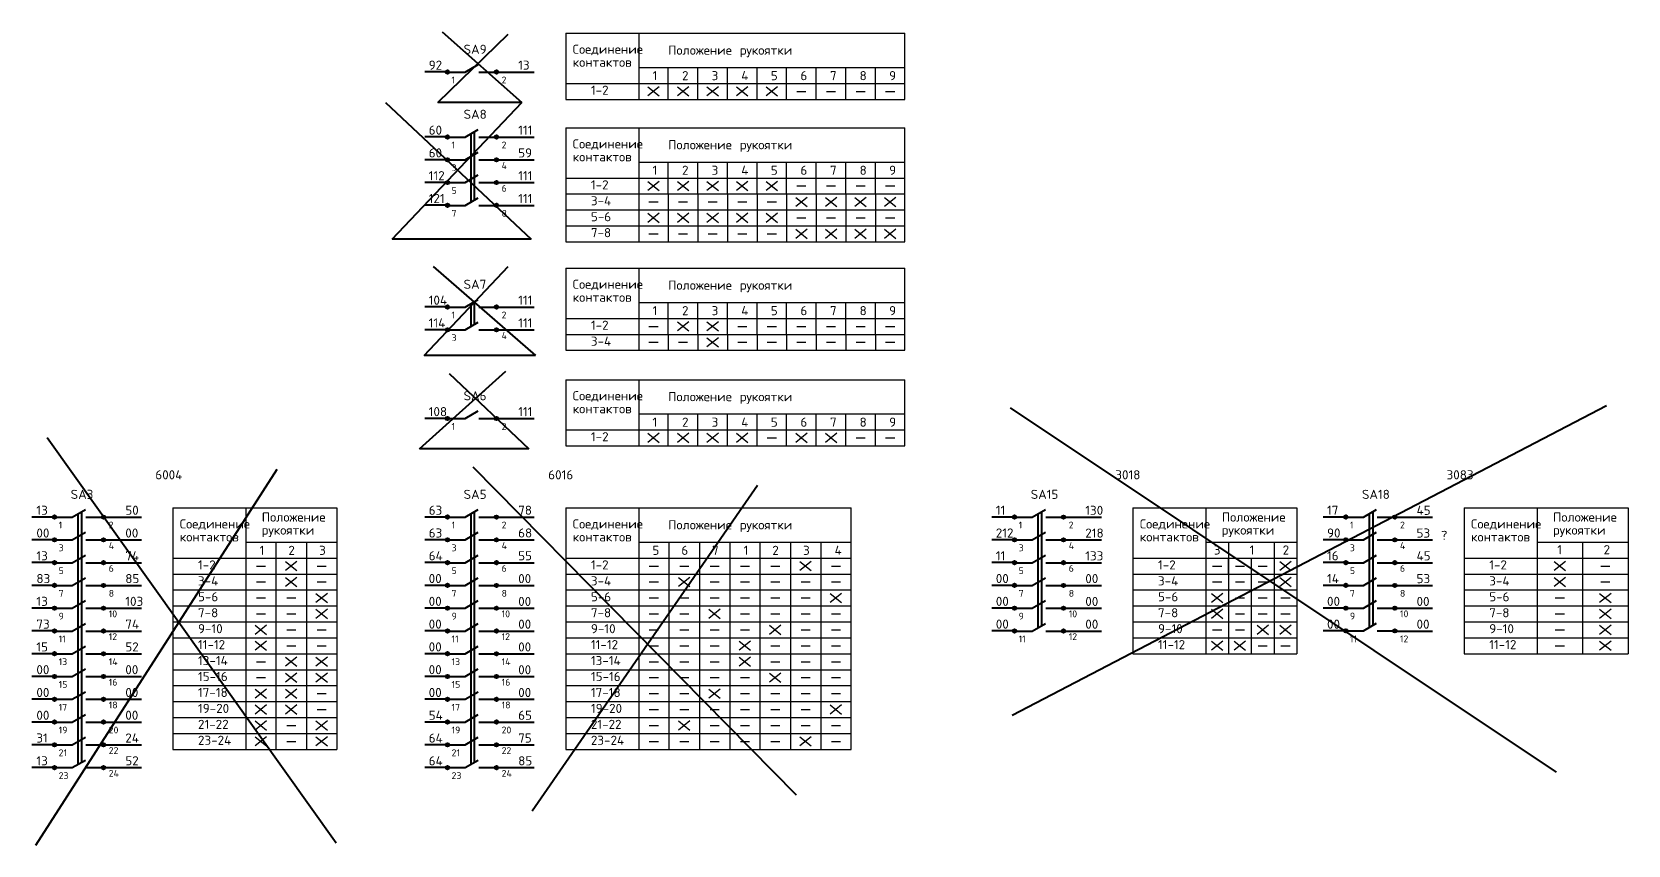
# Model space of a CAD drawing. Header units: inches. Extents: x 315 to 2853, y -243 to 836.
# Drawn here: x 2152 to 2853, y -243 to 114 of the extents above; entities that cross this region are included whole.
import ezdxf

# ---------------------------------------------------------------- set-up
doc = ezdxf.new("R2010")
doc.units = ezdxf.units.IN
doc.header["$MEASUREMENT"] = 0
doc.layers.get('0').update_dxf_attribs({"lineweight": 40})
doc.layers.add('СЛОЙ1', color=3, linetype='Continuous', lineweight=30)
doc.styles.get("Standard").update_dxf_attribs({"font": 'txt.shx', "height": 4})

# ---------------------------------------------------------------- blocks, each defined once
blk = doc.blocks.new('контакт замыкающ')
for p, q in [((0, 0), (7, 0)), ((7, 0), (12.8, 3.35)), ((13, 0), (20, 0))]:
    blk.add_line(p, q)

msp = doc.modelspace()

# ---------------------------------------------------------------- linework, layer by layer
for p, q in [((2330, 83), (2361, 113)), ((2332, 114), (2367, 83)), ((2333.49, 96.42), (2324.34, 96.42)), ((2356.53, 96.41), (2372.44, 96.41)), ((2307, 83), (2371, 23)), ((2310, 23), (2367, 83)), ((2367, 83), (2330, 83)), ((2333.49, 67.89), (2324.34, 67.89)), ((2344.53, 69.16), (2344.53, 39.31)), ((2346.09, 70.06), (2346.09, 40.21)), ((2356.53, 67.87), (2372.44, 67.87)), ((2333.52, 57.87), (2324.34, 57.87)), ((2356.56, 57.86), (2372.44, 57.86)), ((2333.52, 47.87), (2324.34, 47.87)), ((2356.56, 47.86), (2372.44, 47.86)), ((2333.49, 37.89), (2324.34, 37.89)), ((2356.59, 37.84), (2372.44, 37.84)), ((2371, 23), (2310, 23)), ((2324, -28), (2361, 11)), ((2328, 11), (2373, -28)), ((2333.49, -6.76), (2324.34, -6.76)), ((2344.53, -5.49), (2344.53, -15.35)), ((2346.09, -4.59), (2346.09, -14.45)), ((2356.53, -6.77), (2372.44, -6.77)), ((2333.52, -16.78), (2324.34, -16.78)), ((2356.56, -16.79), (2372.44, -16.79)), ((2373, -28), (2324, -28)), ((2322, -69), (2360, -35)), ((2335, -36), (2370, -69)), ((2333.49, -55.71), (2324.34, -55.71)), ((2356.53, -55.73), (2372.44, -55.73)), ((2581.46, -51), (2821.46, -211)), ((2582.46, -186), (2843.46, -50)), ((2158.46, -64), (2285.46, -242)), ((2370, -69), (2322, -69)), ((2345.46, -77), (2487.46, -221)), ((2153.46, -243), (2259.46, -78)), ((2371.46, -228), (2470.46, -85)), ((2171.91, -97.71), (2171.91, -207.58)), ((2173.47, -96.81), (2173.47, -206.68)), ((2344.53, -97.71), (2344.53, -207.58)), ((2346.09, -96.81), (2346.09, -206.68)), ((2593.69, -97.71), (2593.69, -147.54)), ((2595.25, -96.81), (2595.25, -146.64)), ((2739.23, -97.71), (2739.23, -147.54)), ((2740.79, -96.81), (2740.79, -146.64)), ((2160.87, -98.99), (2151.72, -98.99)), ((2183.91, -99), (2199.81, -99)), ((2333.49, -98.99), (2324.34, -98.99)), ((2356.53, -99), (2372.44, -99)), ((2582.65, -98.99), (2573.5, -98.99)), ((2605.69, -99), (2621.6, -99)), ((2728.19, -98.99), (2719.04, -98.99)), ((2751.23, -99), (2767.13, -99)), ((2160.89, -109), (2151.72, -109)), ((2183.94, -109.02), (2199.81, -109.02)), ((2333.52, -109), (2324.34, -109)), ((2356.56, -109.02), (2372.44, -109.02)), ((2582.68, -109), (2573.5, -109)), ((2605.72, -109.02), (2621.6, -109.02)), ((2728.22, -109), (2719.04, -109)), ((2751.26, -109.02), (2767.13, -109.02)), ((2160.89, -119), (2151.72, -119)), ((2183.94, -119.02), (2199.81, -119.02)), ((2333.52, -119), (2324.34, -119)), ((2356.56, -119.02), (2372.44, -119.02)), ((2582.68, -119), (2573.5, -119)), ((2605.72, -119.02), (2621.6, -119.02)), ((2728.22, -119), (2719.04, -119)), ((2751.26, -119.02), (2767.13, -119.02)), ((2160.87, -128.99), (2151.72, -128.99)), ((2183.97, -129.03), (2199.81, -129.03)), ((2333.49, -128.99), (2324.34, -128.99)), ((2356.59, -129.03), (2372.44, -129.03)), ((2582.65, -128.99), (2573.5, -128.99)), ((2605.75, -129.03), (2621.6, -129.03)), ((2728.19, -128.99), (2719.04, -128.99)), ((2751.29, -129.03), (2767.13, -129.03)), ((2160.89, -139), (2151.72, -139)), ((2183.94, -139.02), (2199.81, -139.02)), ((2333.52, -139), (2324.34, -139)), ((2356.56, -139.02), (2372.44, -139.02)), ((2582.68, -139), (2573.5, -139)), ((2605.72, -139.02), (2621.6, -139.02)), ((2728.22, -138.99), (2719.04, -138.99)), ((2751.26, -139), (2767.13, -139)), ((2160.89, -149), (2151.72, -149)), ((2183.94, -149.02), (2199.81, -149.02)), ((2333.52, -149), (2324.34, -149)), ((2356.56, -149.02), (2372.44, -149.02)), ((2582.68, -149), (2573.5, -149)), ((2605.72, -149.02), (2621.6, -149.02)), ((2728.19, -148.97), (2719.04, -148.97)), ((2751.29, -149.02), (2767.13, -149.02)), ((2160.87, -158.99), (2151.72, -158.99)), ((2183.97, -159.03), (2199.81, -159.03)), ((2333.49, -158.99), (2324.34, -158.99)), ((2356.59, -159.03), (2372.44, -159.03)), ((2160.89, -169), (2151.72, -169)), ((2183.94, -169.02), (2199.81, -169.02)), ((2333.52, -169), (2324.34, -169)), ((2356.56, -169.02), (2372.44, -169.02)), ((2160.89, -179), (2151.72, -179)), ((2183.94, -179.02), (2199.81, -179.02)), ((2333.52, -179), (2324.34, -179)), ((2356.56, -179.02), (2372.44, -179.02)), ((2160.87, -188.99), (2151.72, -188.99)), ((2183.97, -189.03), (2199.81, -189.03)), ((2333.49, -188.99), (2324.34, -188.99)), ((2356.59, -189.03), (2372.44, -189.03)), ((2160.89, -199), (2151.72, -199)), ((2183.94, -199.02), (2199.81, -199.02)), ((2333.52, -199), (2324.34, -199)), ((2356.56, -199.02), (2372.44, -199.02)), ((2160.89, -209), (2151.72, -209)), ((2183.94, -209.02), (2199.81, -209.02)), ((2333.52, -209), (2324.34, -209)), ((2356.56, -209.02), (2372.44, -209.02))]:
    msp.add_line(p, q)
for centre, radius in [((2334.25, 96.42), 0.761), ((2334.25, 96.42), 0.49), ((2355.77, 96.41), 0.761), ((2355.77, 96.41), 0.49), ((2334.25, 67.89), 0.761), ((2334.25, 67.89), 0.49), ((2355.77, 67.87), 0.761), ((2355.77, 67.87), 0.49), ((2334.28, 57.87), 0.761), ((2334.28, 57.87), 0.49), ((2355.8, 57.86), 0.761), ((2355.8, 57.86), 0.49), ((2334.28, 47.87), 0.761), ((2334.28, 47.87), 0.49), ((2355.8, 47.86), 0.761), ((2355.8, 47.86), 0.49), ((2334.28, 37.89), 0.761), ((2334.28, 37.89), 0.49), ((2355.8, 37.87), 0.761), ((2355.8, 37.87), 0.49), ((2334.25, -6.76), 0.761), ((2334.25, -6.76), 0.49), ((2355.77, -6.77), 0.761), ((2355.77, -6.77), 0.49), ((2334.28, -16.78), 0.761), ((2334.28, -16.78), 0.49), ((2355.8, -16.79), 0.761), ((2355.8, -16.79), 0.49), ((2334.25, -55.71), 0.761), ((2334.25, -55.71), 0.49), ((2355.77, -55.73), 0.761), ((2355.77, -55.73), 0.49), ((2161.63, -98.99), 0.761), ((2161.63, -98.99), 0.49), ((2183.15, -99), 0.761), ((2183.15, -99), 0.49), ((2334.25, -98.99), 0.761), ((2334.25, -98.99), 0.49), ((2355.77, -99), 0.761), ((2355.77, -99), 0.49), ((2583.41, -98.99), 0.761), ((2583.41, -98.99), 0.49), ((2604.93, -99), 0.761), ((2604.93, -99), 0.49), ((2728.95, -98.99), 0.761), ((2728.95, -98.99), 0.49), ((2750.47, -99), 0.761), ((2750.47, -99), 0.49), ((2161.66, -109), 0.761), ((2161.66, -109), 0.49), ((2183.18, -109.02), 0.761), ((2183.18, -109.02), 0.49), ((2334.28, -109), 0.761), ((2334.28, -109), 0.49), ((2355.8, -109.02), 0.761), ((2355.8, -109.02), 0.49), ((2583.44, -109), 0.761), ((2583.44, -109), 0.49), ((2604.96, -109.02), 0.761), ((2604.96, -109.02), 0.49), ((2728.98, -109), 0.761), ((2728.98, -109), 0.49), ((2750.5, -109.02), 0.761), ((2750.5, -109.02), 0.49), ((2161.66, -119), 0.761), ((2161.66, -119), 0.49), ((2183.18, -119.02), 0.761), ((2183.18, -119.02), 0.49), ((2334.28, -119), 0.761), ((2334.28, -119), 0.49), ((2355.8, -119.02), 0.761), ((2355.8, -119.02), 0.49), ((2583.44, -119), 0.761), ((2583.44, -119), 0.49), ((2604.96, -119.02), 0.761), ((2604.96, -119.02), 0.49), ((2728.98, -119), 0.761), ((2728.98, -119), 0.49), ((2750.5, -119.02), 0.761), ((2750.5, -119.02), 0.49), ((2161.66, -128.99), 0.761), ((2161.66, -128.99), 0.49), ((2183.18, -129), 0.761), ((2183.18, -129), 0.49), ((2334.28, -128.99), 0.761), ((2334.28, -128.99), 0.49), ((2355.8, -129), 0.761), ((2355.8, -129), 0.49), ((2583.44, -128.99), 0.761), ((2583.44, -128.99), 0.49), ((2604.96, -129), 0.761), ((2604.96, -129), 0.49), ((2728.98, -128.99), 0.761), ((2728.98, -128.99), 0.49), ((2750.5, -129), 0.761), ((2750.5, -129), 0.49), ((2161.66, -139), 0.761), ((2161.66, -139), 0.49), ((2183.18, -139.02), 0.761), ((2183.18, -139.02), 0.49), ((2334.28, -139), 0.761), ((2334.28, -139), 0.49), ((2355.8, -139.02), 0.761), ((2355.8, -139.02), 0.49), ((2583.44, -139), 0.761), ((2583.44, -139), 0.49), ((2604.96, -139.02), 0.761), ((2604.96, -139.02), 0.49), ((2728.98, -138.99), 0.761), ((2728.98, -138.99), 0.49), ((2750.5, -139), 0.761), ((2750.5, -139), 0.49), ((2161.66, -149), 0.761), ((2161.66, -149), 0.49), ((2183.18, -149.02), 0.761), ((2183.18, -149.02), 0.49), ((2334.28, -149), 0.761), ((2334.28, -149), 0.49), ((2355.8, -149.02), 0.761), ((2355.8, -149.02), 0.49), ((2583.44, -149), 0.761), ((2583.44, -149), 0.49), ((2604.96, -149.02), 0.761), ((2604.96, -149.02), 0.49), ((2728.98, -148.97), 0.761), ((2728.98, -148.97), 0.49), ((2750.5, -148.98), 0.761), ((2750.5, -148.98), 0.49), ((2161.66, -158.99), 0.761), ((2161.66, -158.99), 0.49), ((2183.18, -159), 0.761), ((2183.18, -159), 0.49), ((2334.28, -158.99), 0.761), ((2334.28, -158.99), 0.49), ((2355.8, -159), 0.761), ((2355.8, -159), 0.49), ((2161.66, -169), 0.761), ((2183.18, -169.02), 0.761), ((2334.28, -169), 0.761), ((2355.8, -169.02), 0.761), ((2161.66, -169), 0.49), ((2183.18, -169.02), 0.49), ((2334.28, -169), 0.49), ((2355.8, -169.02), 0.49), ((2161.66, -179), 0.761), ((2161.66, -179), 0.49), ((2183.18, -179.02), 0.761), ((2183.18, -179.02), 0.49), ((2334.28, -179), 0.761), ((2334.28, -179), 0.49), ((2355.8, -179.02), 0.761), ((2355.8, -179.02), 0.49), ((2161.66, -188.99), 0.761), ((2161.66, -188.99), 0.49), ((2183.18, -189), 0.761), ((2183.18, -189), 0.49), ((2334.28, -188.99), 0.761), ((2334.28, -188.99), 0.49), ((2355.8, -189), 0.761), ((2355.8, -189), 0.49), ((2161.66, -199), 0.761), ((2161.66, -199), 0.49), ((2183.18, -199.02), 0.761), ((2183.18, -199.02), 0.49), ((2334.28, -199), 0.761), ((2334.28, -199), 0.49), ((2355.8, -199.02), 0.761), ((2355.8, -199.02), 0.49), ((2161.66, -209), 0.761), ((2161.66, -209), 0.49), ((2183.18, -209.02), 0.761), ((2183.18, -209.02), 0.49), ((2334.28, -209), 0.761), ((2334.28, -209), 0.49), ((2355.8, -209.02), 0.761), ((2355.8, -209.02), 0.49)]:
    msp.add_circle(centre, radius)
at = {"layer": 'СЛОЙ1'}
for p, q in [((2386.31, 113.41), (2535.31, 113.41)), ((2386.31, 113.41), (2386.31, 84.41)), ((2418.31, 113.41), (2418.31, 84.41)), ((2535.31, 84.41), (2535.31, 113.41)), ((2418.31, 98.41), (2535.31, 98.41)), ((2431.31, 84.41), (2431.31, 98.41)), ((2444.31, 84.41), (2444.31, 98.41)), ((2457.31, 84.41), (2457.31, 98.41)), ((2470.31, 84.41), (2470.31, 98.41)), ((2483.31, 84.41), (2483.31, 98.41)), ((2496.31, 84.41), (2496.31, 98.41)), ((2509.31, 84.41), (2509.31, 98.41)), ((2522.31, 84.41), (2522.31, 98.41)), ((2386.31, 91.41), (2535.31, 91.41)), ((2418.31, 91.41), (2418.31, 84.41)), ((2386.31, 84.41), (2535.31, 84.41)), ((2418.31, 84.41), (2431.64, 84.41)), ((2418.31, 84.41), (2431.31, 84.41)), ((2427.31, 89.91), (2422.31, 85.91)), ((2422.31, 89.91), (2427.31, 85.91)), ((2440.31, 89.91), (2435.31, 85.91)), ((2435.31, 89.91), (2440.31, 85.91)), ((2453.31, 89.91), (2448.31, 85.91)), ((2448.31, 89.91), (2453.31, 85.91)), ((2466.31, 89.91), (2461.31, 85.91)), ((2461.31, 89.91), (2466.31, 85.91)), ((2479.31, 89.91), (2474.31, 85.91)), ((2474.31, 89.91), (2479.31, 85.91)), ((2487.81, 87.91), (2491.81, 87.91)), ((2500.81, 87.91), (2504.81, 87.91)), ((2513.81, 87.91), (2517.81, 87.91)), ((2526.81, 87.91), (2530.81, 87.91)), ((2386.31, 71.87), (2535.31, 71.87)), ((2386.31, 71.87), (2386.31, 42.87)), ((2418.31, 71.87), (2418.31, 42.87)), ((2535.31, 42.87), (2535.31, 71.87)), ((2418.31, 56.87), (2535.31, 56.87)), ((2431.31, 42.87), (2431.31, 56.87)), ((2444.31, 42.87), (2444.31, 56.87)), ((2457.31, 42.87), (2457.31, 56.87)), ((2470.31, 42.87), (2470.31, 56.87)), ((2483.31, 42.87), (2483.31, 56.87)), ((2496.31, 42.87), (2496.31, 56.87)), ((2509.31, 42.87), (2509.31, 56.87)), ((2522.31, 42.87), (2522.31, 56.87)), ((2386.31, 49.87), (2535.31, 49.87)), ((2418.31, 49.87), (2418.31, 42.87)), ((2386.31, 42.87), (2535.31, 42.87)), ((2386.31, 42.87), (2386.31, 35.87)), ((2418.31, 42.87), (2431.64, 42.87)), ((2418.31, 42.87), (2431.31, 42.87)), ((2418.31, 42.87), (2418.31, 35.87)), ((2427.31, 48.37), (2422.31, 44.37)), ((2422.31, 48.37), (2427.31, 44.37)), ((2431.31, 42.87), (2431.31, 35.87)), ((2440.31, 48.37), (2435.31, 44.37)), ((2435.31, 48.37), (2440.31, 44.37)), ((2444.31, 42.87), (2444.31, 35.87)), ((2453.31, 48.37), (2448.31, 44.37)), ((2448.31, 48.37), (2453.31, 44.37)), ((2457.31, 42.87), (2457.31, 35.87)), ((2466.31, 48.37), (2461.31, 44.37)), ((2461.31, 48.37), (2466.31, 44.37)), ((2470.31, 42.87), (2470.31, 35.87)), ((2479.31, 48.37), (2474.31, 44.37)), ((2474.31, 48.37), (2479.31, 44.37)), ((2483.31, 42.87), (2483.31, 35.87)), ((2487.81, 46.37), (2491.81, 46.37)), ((2496.31, 42.87), (2496.31, 35.87)), ((2500.81, 46.37), (2504.81, 46.37)), ((2509.31, 42.87), (2509.31, 35.87)), ((2513.81, 46.37), (2517.81, 46.37)), ((2522.31, 42.87), (2522.31, 35.87)), ((2526.81, 46.37), (2530.81, 46.37)), ((2535.31, 35.87), (2535.31, 42.87)), ((2386.31, 35.87), (2535.31, 35.87)), ((2386.31, 35.87), (2386.31, 28.87)), ((2418.31, 35.87), (2418.31, 28.87)), ((2422.81, 39.37), (2426.81, 39.37)), ((2431.31, 35.87), (2431.31, 28.87)), ((2435.81, 39.37), (2439.81, 39.37)), ((2444.31, 35.87), (2444.31, 28.87)), ((2448.81, 39.37), (2452.81, 39.37)), ((2457.31, 35.87), (2457.31, 28.87)), ((2461.81, 39.37), (2465.81, 39.37)), ((2470.31, 35.87), (2470.31, 28.87)), ((2474.81, 39.37), (2478.81, 39.37)), ((2483.31, 35.87), (2483.31, 28.87)), ((2492.31, 41.37), (2487.31, 37.37)), ((2487.31, 41.37), (2492.31, 37.37)), ((2496.31, 35.87), (2496.31, 28.87)), ((2505.31, 41.37), (2500.31, 37.37)), ((2500.31, 41.37), (2505.31, 37.37)), ((2509.31, 35.87), (2509.31, 28.87)), ((2518.31, 41.37), (2513.31, 37.37)), ((2513.31, 41.37), (2518.31, 37.37)), ((2522.31, 35.87), (2522.31, 28.87)), ((2531.31, 41.37), (2526.31, 37.37)), ((2526.31, 41.37), (2531.31, 37.37)), ((2535.31, 28.87), (2535.31, 35.87)), ((2386.31, 28.87), (2535.31, 28.87)), ((2386.31, 28.87), (2386.31, 21.87)), ((2418.31, 28.87), (2418.31, 21.87)), ((2427.31, 34.37), (2422.31, 30.37)), ((2422.31, 34.37), (2427.31, 30.37)), ((2431.31, 28.87), (2431.31, 21.87)), ((2440.31, 34.37), (2435.31, 30.37)), ((2435.31, 34.37), (2440.31, 30.37)), ((2444.31, 28.87), (2444.31, 21.87)), ((2453.31, 34.37), (2448.31, 30.37)), ((2448.31, 34.37), (2453.31, 30.37)), ((2457.31, 28.87), (2457.31, 21.87)), ((2466.31, 34.37), (2461.31, 30.37)), ((2461.31, 34.37), (2466.31, 30.37)), ((2470.31, 28.87), (2470.31, 21.87)), ((2479.31, 34.37), (2474.31, 30.37)), ((2474.31, 34.37), (2479.31, 30.37)), ((2483.31, 28.87), (2483.31, 21.87)), ((2487.81, 32.37), (2491.81, 32.37)), ((2496.31, 28.87), (2496.31, 21.87)), ((2500.81, 32.37), (2504.81, 32.37)), ((2509.31, 28.87), (2509.31, 21.87)), ((2513.81, 32.37), (2517.81, 32.37)), ((2522.31, 28.87), (2522.31, 21.87)), ((2526.81, 32.37), (2530.81, 32.37)), ((2535.31, 21.87), (2535.31, 28.87)), ((2386.31, 21.87), (2535.31, 21.87)), ((2422.81, 25.37), (2426.81, 25.37)), ((2435.81, 25.37), (2439.81, 25.37)), ((2448.81, 25.37), (2452.81, 25.37)), ((2461.81, 25.37), (2465.81, 25.37)), ((2474.81, 25.37), (2478.81, 25.37)), ((2492.31, 27.37), (2487.31, 23.37)), ((2487.31, 27.37), (2492.31, 23.37)), ((2505.31, 27.37), (2500.31, 23.37)), ((2500.31, 27.37), (2505.31, 23.37)), ((2518.31, 27.37), (2513.31, 23.37)), ((2513.31, 27.37), (2518.31, 23.37)), ((2531.31, 27.37), (2526.31, 23.37)), ((2526.31, 27.37), (2531.31, 23.37)), ((2386.31, 10.23), (2535.31, 10.23)), ((2386.31, 10.23), (2386.31, -18.77)), ((2418.31, 10.23), (2418.31, -18.77)), ((2535.31, -18.77), (2535.31, 10.23)), ((2418.31, -4.77), (2535.31, -4.77)), ((2431.31, -18.77), (2431.31, -4.77)), ((2444.31, -18.77), (2444.31, -4.77)), ((2457.31, -18.77), (2457.31, -4.77)), ((2470.31, -18.77), (2470.31, -4.77)), ((2483.31, -18.77), (2483.31, -4.77)), ((2496.31, -18.77), (2496.31, -4.77)), ((2509.31, -18.77), (2509.31, -4.77)), ((2522.31, -18.77), (2522.31, -4.77)), ((2386.31, -11.77), (2535.31, -11.77)), ((2418.31, -11.77), (2418.31, -18.77)), ((2440.31, -13.27), (2435.31, -17.27)), ((2435.31, -13.27), (2440.31, -17.27)), ((2453.31, -13.27), (2448.31, -17.27)), ((2448.31, -13.27), (2453.31, -17.27)), ((2386.31, -18.77), (2535.31, -18.77)), ((2386.31, -18.77), (2386.31, -25.77)), ((2418.31, -18.77), (2431.64, -18.77)), ((2418.31, -18.77), (2431.31, -18.77)), ((2418.31, -18.77), (2418.31, -25.77)), ((2422.81, -15.27), (2426.81, -15.27)), ((2431.31, -18.77), (2431.31, -25.77)), ((2444.31, -18.77), (2444.31, -25.77)), ((2453.31, -20.27), (2448.31, -24.27)), ((2448.31, -20.27), (2453.31, -24.27)), ((2457.31, -18.77), (2457.31, -25.77)), ((2461.81, -15.27), (2465.81, -15.27)), ((2470.31, -18.77), (2470.31, -25.77)), ((2474.81, -15.27), (2478.81, -15.27)), ((2483.31, -18.77), (2483.31, -25.77)), ((2487.81, -15.27), (2491.81, -15.27)), ((2496.31, -18.77), (2496.31, -25.77)), ((2500.81, -15.27), (2504.81, -15.27)), ((2509.31, -18.77), (2509.31, -25.77)), ((2513.81, -15.27), (2517.81, -15.27)), ((2522.31, -18.77), (2522.31, -25.77)), ((2526.81, -15.27), (2530.81, -15.27)), ((2535.31, -25.77), (2535.31, -18.77)), ((2386.31, -25.77), (2535.31, -25.77)), ((2422.81, -22.27), (2426.81, -22.27)), ((2435.81, -22.27), (2439.81, -22.27)), ((2461.81, -22.27), (2465.81, -22.27)), ((2474.81, -22.27), (2478.81, -22.27)), ((2487.81, -22.27), (2491.81, -22.27)), ((2500.81, -22.27), (2504.81, -22.27)), ((2513.81, -22.27), (2517.81, -22.27)), ((2526.81, -22.27), (2530.81, -22.27)), ((2386.31, -38.73), (2535.31, -38.73)), ((2386.31, -38.73), (2386.31, -67.73)), ((2418.31, -38.73), (2418.31, -67.73)), ((2535.31, -67.73), (2535.31, -38.73)), ((2418.31, -53.73), (2535.31, -53.73)), ((2431.31, -67.73), (2431.31, -53.73)), ((2444.31, -67.73), (2444.31, -53.73)), ((2457.31, -67.73), (2457.31, -53.73)), ((2470.31, -67.73), (2470.31, -53.73)), ((2483.31, -67.73), (2483.31, -53.73)), ((2496.31, -67.73), (2496.31, -53.73)), ((2509.31, -67.73), (2509.31, -53.73)), ((2522.31, -67.73), (2522.31, -53.73)), ((2386.31, -60.73), (2535.31, -60.73)), ((2418.31, -60.73), (2418.31, -67.73)), ((2427.31, -62.23), (2422.31, -66.23)), ((2422.31, -62.23), (2427.31, -66.23)), ((2440.31, -62.23), (2435.31, -66.23)), ((2435.31, -62.23), (2440.31, -66.23)), ((2453.31, -62.23), (2448.31, -66.23)), ((2448.31, -62.23), (2453.31, -66.23)), ((2466.31, -62.23), (2461.31, -66.23)), ((2461.31, -62.23), (2466.31, -66.23)), ((2492.31, -62.23), (2487.31, -66.23)), ((2487.31, -62.23), (2492.31, -66.23)), ((2505.31, -62.23), (2500.31, -66.23)), ((2500.31, -62.23), (2505.31, -66.23)), ((2386.31, -67.73), (2535.31, -67.73)), ((2418.31, -67.73), (2431.64, -67.73)), ((2418.31, -67.73), (2431.31, -67.73)), ((2474.81, -64.23), (2478.81, -64.23)), ((2513.81, -64.23), (2517.81, -64.23)), ((2526.81, -64.23), (2530.81, -64.23)), ((2213.68, -95), (2213.68, -201)), ((2213.68, -95), (2285.68, -95)), ((2245.68, -95), (2245.68, -201)), ((2285.68, -95), (2285.68, -201)), ((2386.31, -95), (2386.31, -201)), ((2386.31, -95), (2511.64, -95)), ((2418.31, -95), (2418.31, -201)), ((2511.64, -201), (2511.64, -95)), ((2635.47, -95), (2635.47, -159)), ((2635.47, -95), (2707.47, -95)), ((2667.47, -95), (2667.47, -159)), ((2707.47, -95), (2707.47, -159)), ((2781, -95), (2781, -159)), ((2781, -95), (2853, -95)), ((2813, -95), (2813, -159)), ((2853, -95), (2853, -159)), ((2245.68, -110), (2285.68, -110)), ((2259.01, -201), (2259.01, -110)), ((2272.35, -110), (2272.35, -201)), ((2418.31, -110), (2511.64, -110)), ((2431.64, -201), (2431.64, -110)), ((2444.97, -110), (2444.97, -201)), ((2458.31, -110), (2458.31, -201)), ((2471.64, -201), (2471.64, -110)), ((2484.97, -110), (2484.97, -201)), ((2498.31, -110), (2498.31, -201)), ((2667.47, -110), (2707.47, -110)), ((2677.47, -110), (2677.47, -159)), ((2697.47, -110), (2697.47, -159)), ((2813, -110), (2853, -110)), ((2833, -110), (2833, -159)), ((2213.68, -117), (2285.68, -117)), ((2259.01, -124), (2259.01, -117)), ((2268.18, -118.5), (2263.18, -122.5)), ((2263.18, -118.5), (2268.18, -122.5)), ((2386.31, -117), (2511.64, -117)), ((2431.64, -124), (2431.64, -117)), ((2494.14, -118.5), (2489.14, -122.5)), ((2489.14, -118.5), (2494.14, -122.5)), ((2635.47, -117), (2707.47, -117)), ((2677.47, -124), (2677.47, -117)), ((2687.47, -117), (2687.47, -159)), ((2704.97, -118.5), (2699.97, -122.5)), ((2699.97, -118.5), (2704.97, -122.5)), ((2781, -117), (2853, -117)), ((2825.5, -118.5), (2820.5, -122.5)), ((2820.5, -118.5), (2825.5, -122.5)), ((2213.68, -124), (2285.68, -124)), ((2245.68, -124), (2259.01, -124)), ((2250.35, -120.5), (2254.35, -120.5)), ((2268.18, -125.5), (2263.18, -129.5)), ((2263.18, -125.5), (2268.18, -129.5)), ((2277.01, -120.5), (2281.01, -120.5)), ((2386.31, -124), (2511.64, -124)), ((2418.31, -124), (2431.64, -124)), ((2422.97, -120.5), (2426.97, -120.5)), ((2440.81, -125.5), (2435.81, -129.5)), ((2435.81, -125.5), (2440.81, -129.5)), ((2436.31, -120.5), (2440.31, -120.5)), ((2449.64, -120.5), (2453.64, -120.5)), ((2462.97, -120.5), (2466.97, -120.5)), ((2476.31, -120.5), (2480.31, -120.5)), ((2502.97, -120.5), (2506.97, -120.5)), ((2635.47, -124), (2707.47, -124)), ((2667.47, -124), (2677.47, -124)), ((2670.47, -120.5), (2674.47, -120.5)), ((2680.47, -120.5), (2684.47, -120.5)), ((2690.47, -120.5), (2694.47, -120.5)), ((2704.97, -125.5), (2699.97, -129.5)), ((2699.97, -125.5), (2704.97, -129.5)), ((2781, -124), (2853, -124)), ((2825.5, -125.5), (2820.5, -129.5)), ((2820.5, -125.5), (2825.5, -129.5)), ((2841, -120.5), (2845, -120.5)), ((2213.68, -131), (2285.68, -131)), ((2250.35, -127.5), (2254.35, -127.5)), ((2281.51, -132.5), (2276.51, -136.5)), ((2276.51, -132.5), (2281.51, -136.5)), ((2277.01, -127.5), (2281.01, -127.5)), ((2386.31, -131), (2511.64, -131)), ((2422.97, -127.5), (2426.97, -127.5)), ((2449.64, -127.5), (2453.64, -127.5)), ((2462.97, -127.5), (2466.97, -127.5)), ((2476.31, -127.5), (2480.31, -127.5)), ((2489.64, -127.5), (2493.64, -127.5)), ((2507.47, -132.5), (2502.47, -136.5)), ((2502.47, -132.5), (2507.47, -136.5)), ((2502.97, -127.5), (2506.97, -127.5)), ((2635.47, -131), (2707.47, -131)), ((2674.97, -132.5), (2669.97, -136.5)), ((2669.97, -132.5), (2674.97, -136.5)), ((2670.47, -127.5), (2674.47, -127.5)), ((2680.47, -127.5), (2684.47, -127.5)), ((2690.47, -127.5), (2694.47, -127.5)), ((2781, -131), (2853, -131)), ((2845.5, -132.5), (2840.5, -136.5)), ((2840.5, -132.5), (2845.5, -136.5)), ((2841, -127.5), (2845, -127.5)), ((2213.68, -138), (2285.68, -138)), ((2250.35, -134.5), (2254.35, -134.5)), ((2263.68, -134.5), (2267.68, -134.5)), ((2281.51, -139.5), (2276.51, -143.5)), ((2276.51, -139.5), (2281.51, -143.5)), ((2386.31, -138), (2511.64, -138)), ((2422.97, -134.5), (2426.97, -134.5)), ((2436.31, -134.5), (2440.31, -134.5)), ((2454.14, -139.5), (2449.14, -143.5)), ((2449.14, -139.5), (2454.14, -143.5)), ((2449.64, -134.5), (2453.64, -134.5)), ((2462.97, -134.5), (2466.97, -134.5)), ((2476.31, -134.5), (2480.31, -134.5)), ((2489.64, -134.5), (2493.64, -134.5)), ((2635.47, -138), (2707.47, -138)), ((2674.97, -139.5), (2669.97, -143.5)), ((2669.97, -139.5), (2674.97, -143.5)), ((2680.47, -134.5), (2684.47, -134.5)), ((2690.47, -134.5), (2694.47, -134.5)), ((2700.47, -134.5), (2704.47, -134.5)), ((2781, -138), (2853, -138)), ((2821, -134.5), (2825, -134.5)), ((2845.5, -139.5), (2840.5, -143.5)), ((2840.5, -139.5), (2845.5, -143.5)), ((2213.68, -145), (2285.68, -145)), ((2254.85, -146.5), (2249.85, -150.5)), ((2249.85, -146.5), (2254.85, -150.5)), ((2250.35, -141.5), (2254.35, -141.5)), ((2263.68, -141.5), (2267.68, -141.5)), ((2386.31, -145), (2511.64, -145)), ((2422.97, -141.5), (2426.97, -141.5)), ((2436.31, -141.5), (2440.31, -141.5)), ((2462.97, -141.5), (2466.97, -141.5)), ((2480.81, -146.5), (2475.81, -150.5)), ((2475.81, -146.5), (2480.81, -150.5)), ((2476.31, -141.5), (2480.31, -141.5)), ((2489.64, -141.5), (2493.64, -141.5)), ((2502.97, -141.5), (2506.97, -141.5)), ((2635.47, -145), (2707.47, -145)), ((2680.47, -141.5), (2684.47, -141.5)), ((2694.97, -146.5), (2689.97, -150.5)), ((2689.97, -146.5), (2694.97, -150.5)), ((2690.47, -141.5), (2694.47, -141.5)), ((2704.97, -146.5), (2699.97, -150.5)), ((2699.97, -146.5), (2704.97, -150.5)), ((2700.47, -141.5), (2704.47, -141.5)), ((2781, -145), (2853, -145)), ((2821, -141.5), (2825, -141.5)), ((2845.5, -146.5), (2840.5, -150.5)), ((2840.5, -146.5), (2845.5, -150.5)), ((2213.68, -152), (2285.68, -152)), ((2254.85, -153.5), (2249.85, -157.5)), ((2249.85, -153.5), (2254.85, -157.5)), ((2263.68, -148.5), (2267.68, -148.5)), ((2277.01, -148.5), (2281.01, -148.5)), ((2386.31, -152), (2511.64, -152)), ((2422.97, -148.5), (2426.97, -148.5)), ((2436.31, -148.5), (2440.31, -148.5)), ((2449.64, -148.5), (2453.64, -148.5)), ((2467.47, -153.5), (2462.47, -157.5)), ((2462.47, -153.5), (2467.47, -157.5)), ((2462.97, -148.5), (2466.97, -148.5)), ((2489.64, -148.5), (2493.64, -148.5)), ((2502.97, -148.5), (2506.97, -148.5)), ((2635.47, -152), (2707.47, -152)), ((2674.97, -153.5), (2669.97, -157.5)), ((2669.97, -153.5), (2674.97, -157.5)), ((2670.47, -148.5), (2674.47, -148.5)), ((2684.97, -153.5), (2679.97, -157.5)), ((2679.97, -153.5), (2684.97, -157.5)), ((2680.47, -148.5), (2684.47, -148.5)), ((2781, -152), (2853, -152)), ((2821, -148.5), (2825, -148.5)), ((2845.5, -153.5), (2840.5, -157.5)), ((2840.5, -153.5), (2845.5, -157.5)), ((2213.68, -159), (2285.68, -159)), ((2268.18, -160.5), (2263.18, -164.5)), ((2263.18, -160.5), (2268.18, -164.5)), ((2263.68, -155.5), (2267.68, -155.5)), ((2281.51, -160.5), (2276.51, -164.5)), ((2276.51, -160.5), (2281.51, -164.5)), ((2277.01, -155.5), (2281.01, -155.5)), ((2386.31, -159), (2511.64, -159)), ((2422.97, -155.5), (2426.97, -155.5)), ((2436.31, -155.5), (2440.31, -155.5)), ((2449.64, -155.5), (2453.64, -155.5)), ((2467.47, -160.5), (2462.47, -164.5)), ((2462.47, -160.5), (2467.47, -164.5)), ((2476.31, -155.5), (2480.31, -155.5)), ((2489.64, -155.5), (2493.64, -155.5)), ((2502.97, -155.5), (2506.97, -155.5)), ((2635.47, -159), (2707.47, -159)), ((2690.47, -155.5), (2694.47, -155.5)), ((2700.47, -155.5), (2704.47, -155.5)), ((2781, -159), (2853, -159)), ((2821, -155.5), (2825, -155.5)), ((2213.68, -166), (2285.68, -166)), ((2250.35, -162.5), (2254.35, -162.5)), ((2268.18, -167.5), (2263.18, -171.5)), ((2263.18, -167.5), (2268.18, -171.5)), ((2281.51, -167.5), (2276.51, -171.5)), ((2276.51, -167.5), (2281.51, -171.5)), ((2386.31, -166), (2511.64, -166)), ((2422.97, -162.5), (2426.97, -162.5)), ((2436.31, -162.5), (2440.31, -162.5)), ((2449.64, -162.5), (2453.64, -162.5)), ((2480.81, -167.5), (2475.81, -171.5)), ((2475.81, -167.5), (2480.81, -171.5)), ((2476.31, -162.5), (2480.31, -162.5)), ((2489.64, -162.5), (2493.64, -162.5)), ((2502.97, -162.5), (2506.97, -162.5)), ((2213.68, -173), (2285.68, -173)), ((2254.85, -174.5), (2249.85, -178.5)), ((2249.85, -174.5), (2254.85, -178.5)), ((2250.35, -169.5), (2254.35, -169.5)), ((2268.18, -174.5), (2263.18, -178.5)), ((2263.18, -174.5), (2268.18, -178.5)), ((2386.31, -173), (2511.64, -173)), ((2422.97, -169.5), (2426.97, -169.5)), ((2436.31, -169.5), (2440.31, -169.5)), ((2454.14, -174.5), (2449.14, -178.5)), ((2449.14, -174.5), (2454.14, -178.5)), ((2449.64, -169.5), (2453.64, -169.5)), ((2462.97, -169.5), (2466.97, -169.5)), ((2489.64, -169.5), (2493.64, -169.5)), ((2502.97, -169.5), (2506.97, -169.5)), ((2213.68, -180), (2285.68, -180)), ((2254.85, -181.5), (2249.85, -185.5)), ((2249.85, -181.5), (2254.85, -185.5)), ((2268.18, -181.5), (2263.18, -185.5)), ((2263.18, -181.5), (2268.18, -185.5)), ((2277.01, -176.5), (2281.01, -176.5)), ((2386.31, -180), (2511.64, -180)), ((2422.97, -176.5), (2426.97, -176.5)), ((2436.31, -176.5), (2440.31, -176.5)), ((2462.97, -176.5), (2466.97, -176.5)), ((2476.31, -176.5), (2480.31, -176.5)), ((2489.64, -176.5), (2493.64, -176.5)), ((2507.47, -181.5), (2502.47, -185.5)), ((2502.47, -181.5), (2507.47, -185.5)), ((2502.97, -176.5), (2506.97, -176.5)), ((2213.68, -187), (2285.68, -187)), ((2254.85, -188.5), (2249.85, -192.5)), ((2249.85, -188.5), (2254.85, -192.5)), ((2281.51, -188.5), (2276.51, -192.5)), ((2276.51, -188.5), (2281.51, -192.5)), ((2277.01, -183.5), (2281.01, -183.5)), ((2386.31, -187), (2511.64, -187)), ((2422.97, -183.5), (2426.97, -183.5)), ((2440.81, -188.5), (2435.81, -192.5)), ((2435.81, -188.5), (2440.81, -192.5)), ((2436.31, -183.5), (2440.31, -183.5)), ((2449.64, -183.5), (2453.64, -183.5)), ((2462.97, -183.5), (2466.97, -183.5)), ((2476.31, -183.5), (2480.31, -183.5)), ((2489.64, -183.5), (2493.64, -183.5)), ((2213.68, -194), (2285.68, -194)), ((2254.85, -195.5), (2249.85, -199.5)), ((2249.85, -195.5), (2254.85, -199.5)), ((2263.68, -190.5), (2267.68, -190.5)), ((2281.51, -195.5), (2276.51, -199.5)), ((2276.51, -195.5), (2281.51, -199.5)), ((2386.31, -194), (2511.64, -194)), ((2422.97, -190.5), (2426.97, -190.5)), ((2449.64, -190.5), (2453.64, -190.5)), ((2462.97, -190.5), (2466.97, -190.5)), ((2476.31, -190.5), (2480.31, -190.5)), ((2494.14, -195.5), (2489.14, -199.5)), ((2489.14, -195.5), (2494.14, -199.5)), ((2489.64, -190.5), (2493.64, -190.5)), ((2502.97, -190.5), (2506.97, -190.5)), ((2213.68, -201), (2285.68, -201)), ((2263.68, -197.5), (2267.68, -197.5)), ((2386.31, -201), (2511.64, -201)), ((2422.97, -197.5), (2426.97, -197.5)), ((2436.31, -197.5), (2440.31, -197.5)), ((2449.64, -197.5), (2453.64, -197.5)), ((2462.97, -197.5), (2466.97, -197.5)), ((2476.31, -197.5), (2480.31, -197.5)), ((2502.97, -197.5), (2506.97, -197.5))]:
    msp.add_line(p, q, dxfattribs=at)

# ---------------------------------------------------------------- block references
for p in [(2335.01, 96.41), (2335.01, 67.87), (2335.04, 57.86), (2335.04, 47.86), (2335.04, 37.87), (2335.01, -6.77), (2335.04, -16.79), (2335.01, -55.73), (2162.39, -99), (2335.01, -99), (2584.17, -99), (2729.71, -99), (2162.42, -109.02), (2335.04, -109.02), (2584.2, -109.02), (2729.74, -109.02), (2162.42, -119.02), (2335.04, -119.02), (2584.2, -119.02), (2729.74, -119.02), (2162.42, -129), (2335.04, -129), (2584.2, -129), (2729.74, -129), (2162.42, -139.02), (2335.04, -139.02), (2584.2, -139.02), (2729.74, -139), (2162.42, -149.02), (2335.04, -149.02), (2584.2, -149.02), (2729.74, -148.98), (2162.42, -159), (2335.04, -159), (2162.42, -169.02), (2335.04, -169.02), (2162.42, -179.02), (2335.04, -179.02), (2162.42, -189), (2335.04, -189), (2162.42, -199.02), (2335.04, -199.02), (2162.42, -209.02), (2335.04, -209.02)]:
    msp.add_blockref('контакт замыкающ', p)

# ---------------------------------------------------------------- texts
for s, height, p in [('SA9', 4, (2341.38, 104.39)), ('92', 4, (2326.04, 97.42)), ('13', 4, (2365.36, 97.43)), ('1', 3, (2336.08, 91.41)), ('2', 3, (2358.08, 91.41)), ('SA8', 4, (2341.38, 75.86)), ('60', 4, (2326.04, 68.89)), ('111', 4, (2365.36, 68.89)), ('1', 3, (2336.08, 62.87)), ('2', 3, (2358.08, 62.87)), ('60', 4, (2326.04, 58.89)), ('4', 3, (2358.08, 53.87)), ('59', 4, (2365.36, 58.89)), ('112', 4, (2326.04, 48.89)), ('3', 3, (2336.08, 52.87)), ('111', 4, (2365.36, 48.89)), ('121', 4, (2326.04, 38.89)), ('5', 3, (2336.08, 42.87)), ('6', 3, (2358.08, 43.87)), ('111', 4, (2365.36, 38.86)), ('7', 3, (2336.08, 32.87)), ('8', 3, (2358.08, 32.87)), ('SA7', 4, (2341.38, 1.21)), ('104', 4, (2326.04, -5.76)), ('111', 4, (2365.36, -5.76)), ('114', 4, (2326.04, -15.76)), ('1', 3, (2336.08, -11.77)), ('1', 3, (2336.08, -11.77)), ('2', 3, (2358.08, -11.77)), ('2', 3, (2358.08, -11.77)), ('111', 4, (2365.36, -15.76)), ('3', 3, (2336.08, -21.77)), ('4', 3, (2358.08, -20.77)), ('SA6', 4, (2341.38, -47.74)), ('108', 4, (2326.04, -54.71)), ('111', 4, (2365.36, -54.71)), ('1', 3, (2336.08, -60.73)), ('2', 3, (2358.08, -60.73)), ('6004', 4, (2205.93, -82.44)), ('6016', 4, (2378.56, -82.44)), ('3018', 4, (2627.72, -82.44)), ('3083', 4, (2773.25, -82.44)), ('SA3', 4, (2168.75, -91.02)), ('SA5', 4, (2341.38, -91.02)), ('SA15', 4, (2590.54, -91.02)), ('SA18', 4, (2736.07, -91.02)), ('13', 4, (2153.68, -98)), ('50', 4, (2192.74, -98)), ('63', 4, (2326.04, -97.99)), ('78', 4, (2365.36, -97.98)), ('11', 4, (2575.2, -97.99)), ('130', 4, (2614.52, -98.02)), ('17', 4, (2720.73, -97.99)), ('45', 4, (2760.06, -98.02)), ('00', 4, (2153.68, -108)), ('1', 3, (2163.45, -104)), ('2', 3, (2185.45, -104)), ('00', 4, (2192.74, -108)), ('63', 4, (2326.04, -107.99)), ('1', 3, (2336.08, -104)), ('2', 3, (2358.08, -104)), ('68', 4, (2365.36, -107.98)), ('212', 4, (2575.2, -107.99)), ('1', 3, (2585.24, -104)), ('2', 3, (2607.24, -104)), ('218', 4, (2614.52, -108.02)), ('90', 4, (2720.73, -107.99)), ('1', 3, (2730.77, -104)), ('2', 3, (2752.77, -104)), ('53', 4, (2760.06, -108.02)), ('3', 3, (2163.45, -114)), ('4', 3, (2185.45, -113)), ('3', 3, (2336.08, -114)), ('4', 3, (2358.08, -113)), ('3', 3, (2585.24, -114)), ('4', 3, (2607.24, -113)), ('3', 3, (2730.77, -114)), ('4', 3, (2752.77, -113)), ('13', 4, (2153.68, -118)), ('74', 4, (2192.74, -118)), ('64', 4, (2326.04, -117.99)), ('55', 4, (2365.36, -117.98)), ('11', 4, (2575.2, -117.99)), ('133', 4, (2614.52, -118.02)), ('16', 4, (2720.73, -117.99)), ('45', 4, (2760.06, -118.02)), ('83', 4, (2153.68, -128)), ('5', 3, (2163.45, -124)), ('6', 3, (2185.45, -123)), ('85', 4, (2192.74, -128)), ('00', 4, (2326.04, -127.99)), ('5', 3, (2336.08, -124)), ('6', 3, (2358.08, -123)), ('00', 4, (2365.36, -128.02)), ('00', 4, (2575.2, -127.99)), ('5', 3, (2585.24, -124)), ('6', 3, (2607.24, -123)), ('00', 4, (2614.52, -128.02)), ('14', 4, (2720.73, -127.99)), ('5', 3, (2730.77, -124)), ('6', 3, (2752.77, -123)), ('53', 4, (2760.06, -128.02)), ('7', 3, (2163.45, -134)), ('8', 3, (2185.45, -134)), ('7', 3, (2336.08, -134)), ('8', 3, (2358.08, -134)), ('7', 3, (2585.24, -134)), ('8', 3, (2607.24, -134)), ('7', 3, (2730.77, -134)), ('8', 3, (2752.77, -134)), ('13', 4, (2153.68, -138)), ('10', 3, (2185.45, -143)), ('103', 4, (2192.74, -138)), ('00', 4, (2326.04, -137.99)), ('10', 3, (2358.08, -143)), ('00', 4, (2365.36, -138.02)), ('00', 4, (2575.2, -137.99)), ('10', 3, (2607.24, -143)), ('00', 4, (2614.52, -138.02)), ('00', 4, (2720.73, -137.99)), ('10', 3, (2752.77, -142.98)), ('00', 4, (2760.06, -138.02)), ('73', 4, (2153.68, -148)), ('9', 3, (2163.45, -144)), ('74', 4, (2192.74, -148)), ('00', 4, (2326.04, -147.99)), ('9', 3, (2336.08, -144)), ('00', 4, (2365.36, -148.02)), ('00', 4, (2575.2, -147.99)), ('9', 3, (2585.24, -144)), ('00', 4, (2614.52, -148.02)), ('00', 4, (2720.73, -147.99)), ('00', 4, (2720.73, -148.02)), ('9', 3, (2730.77, -143.98)), ('00', 4, (2760.06, -148.02)), ('15', 4, (2153.68, -158)), ('11', 3, (2163.45, -154)), ('12', 3, (2185.45, -153)), ('52', 4, (2192.74, -158)), ('00', 4, (2326.04, -157.99)), ('11', 3, (2336.08, -154)), ('12', 3, (2358.08, -153)), ('00', 4, (2365.36, -158.02)), ('11', 3, (2585.24, -154)), ('12', 3, (2607.24, -153)), ('11', 3, (2730.77, -153.98)), ('12', 3, (2752.77, -153.98)), ('13', 3, (2163.45, -164)), ('14', 3, (2185.45, -164)), ('13', 3, (2336.08, -164)), ('14', 3, (2358.08, -164)), ('00', 4, (2153.68, -168)), ('00', 4, (2192.74, -168)), ('00', 4, (2326.04, -167.99)), ('00', 4, (2365.36, -168.02)), ('00', 4, (2153.68, -178)), ('15', 3, (2163.45, -174)), ('16', 3, (2185.45, -173)), ('00', 4, (2192.74, -178)), ('00', 4, (2326.04, -177.99)), ('00', 4, (2326.04, -178.02)), ('15', 3, (2336.08, -174)), ('16', 3, (2358.08, -173)), ('00', 4, (2365.36, -178.02)), ('17', 3, (2163.45, -184)), ('18', 3, (2185.45, -183)), ('17', 3, (2336.08, -184)), ('18', 3, (2358.08, -183)), ('00', 4, (2153.68, -188)), ('00', 4, (2192.74, -188)), ('54', 4, (2326.04, -188.02)), ('65', 4, (2365.36, -188.02)), ('31', 4, (2153.68, -198)), ('19', 3, (2163.45, -194)), ('20', 3, (2185.45, -194)), ('24', 4, (2192.74, -198)), ('64', 4, (2326.04, -198.02)), ('19', 3, (2336.08, -194)), ('20', 3, (2358.08, -194)), ('75', 4, (2365.36, -198.02)), ('21', 3, (2163.45, -204)), ('22', 3, (2185.45, -203)), ('21', 3, (2336.08, -204)), ('22', 3, (2358.08, -203)), ('13', 4, (2153.68, -208)), ('24', 3, (2185.45, -213)), ('52', 4, (2192.74, -208)), ('64', 4, (2326.04, -208.02)), ('24', 3, (2358.08, -213)), ('85', 4, (2365.36, -208.02)), ('23', 3, (2163.45, -214)), ('23', 3, (2336.08, -214))]:
    msp.add_text(s, height=height).set_placement(p)
for s, p in [('Соединение', (2389.31, 104.41)), ('Положение рукоятки', (2431.21, 104)), ('контактов', (2389.31, 98.7)), ('1', (2424.36, 92.81)), ('2', (2437.36, 92.81)), ('3', (2450.36, 92.81)), ('4', (2463.36, 92.81)), ('5', (2476.36, 92.81)), ('6', (2489.36, 92.81)), ('7', (2502.36, 92.81)), ('8', (2515.36, 92.81)), ('9', (2528.36, 92.81)), ('1-2', (2397.31, 86.41)), ('Соединение', (2389.31, 62.87)), ('Положение рукоятки', (2431.21, 62.46)), ('контактов', (2389.31, 57.16)), ('1', (2424.36, 51.28)), ('2', (2437.36, 51.28)), ('3', (2450.36, 51.28)), ('4', (2463.36, 51.28)), ('5', (2476.36, 51.28)), ('6', (2489.36, 51.28)), ('7', (2502.36, 51.28)), ('8', (2515.36, 51.28)), ('9', (2528.36, 51.28)), ('1-2', (2397.31, 44.87)), ('3-4', (2397.31, 37.87)), ('5-6', (2397.31, 30.87)), ('7-8', (2397.31, 23.87)), ('Соединение', (2389.31, 1.23)), ('Положение рукоятки', (2431.21, 0.82)), ('контактов', (2389.31, -4.49)), ('1', (2424.36, -10.37)), ('2', (2437.36, -10.37)), ('3', (2450.36, -10.37)), ('4', (2463.36, -10.37)), ('5', (2476.36, -10.37)), ('6', (2489.36, -10.37)), ('7', (2502.36, -10.37)), ('8', (2515.36, -10.37)), ('9', (2528.36, -10.37)), ('1-2', (2397.31, -16.77)), ('3-4', (2397.31, -23.77)), ('Соединение', (2389.31, -47.73)), ('Положение рукоятки', (2431.21, -48.14)), ('контактов', (2389.31, -53.44)), ('1', (2424.36, -59.32)), ('2', (2437.36, -59.32)), ('3', (2450.36, -59.32)), ('4', (2463.36, -59.32)), ('5', (2476.36, -59.32)), ('6', (2489.36, -59.32)), ('7', (2502.36, -59.32)), ('8', (2515.36, -59.32)), ('9', (2528.36, -59.32)), ('1-2', (2397.31, -65.73)), ('Положение', (2252.68, -101)), ('Положение', (2674.47, -101)), ('Положение', (2820, -101)), ('Соединение', (2216.68, -104)), ('рукоятки', (2252.68, -106.71)), ('Соединение', (2389.31, -104)), ('Положение рукоятки', (2431.21, -104.41)), ('Соединение', (2638.47, -104)), ('рукоятки', (2674.47, -106.71)), ('Соединение', (2784, -104)), ('рукоятки', (2820, -106.71)), ('контактов', (2216.68, -109.71)), ('1', (2251.73, -115.6)), ('2', (2264.4, -115.6)), ('3', (2277.9, -115.6)), ('контактов', (2389.31, -109.71)), ('5', (2424.36, -115.6)), ('6', (2437.03, -115.6)), ('7', (2450.53, -115.6)), ('1', (2464.36, -115.6)), ('2', (2477.03, -115.6)), ('3', (2490.53, -115.6)), ('4', (2504.36, -115.6)), ('контактов', (2638.47, -109.71)), ('3', (2671.01, -115.45)), ('1', (2686.73, -115.45)), ('2', (2701.26, -115.45)), ('контактов', (2784, -109.71)), ('1', (2821.88, -115.32)), ('2', (2842.24, -115.32)), ('1-2', (2224.68, -122)), ('1-2', (2397.31, -122)), ('1-2', (2646.47, -122)), ('1-2', (2792, -122)), ('3-4', (2224.68, -129)), ('3-4', (2397.31, -129)), ('3-4', (2646.47, -129)), ('3-4', (2792, -129)), ('5-6', (2224.68, -136)), ('5-6', (2397.31, -136)), ('5-6', (2646.47, -136)), ('5-6', (2792, -136)), ('7-8', (2224.68, -143)), ('7-8', (2397.31, -143)), ('7-8', (2646.47, -143)), ('7-8', (2792, -143)), ('9-10', (2224.68, -150)), ('9-10', (2397.31, -150)), ('9-10', (2646.47, -150)), ('9-10', (2792, -150)), ('11-12', (2224.68, -157)), ('11-12', (2397.31, -157)), ('11-12', (2646.47, -157)), ('11-12', (2792, -157)), ('13-14', (2224.68, -164)), ('13-14', (2397.31, -164)), ('15-16', (2224.68, -171)), ('15-16', (2397.31, -171)), ('17-18', (2224.68, -178)), ('17-18', (2397.31, -178)), ('19-20', (2224.68, -185)), ('19-20', (2397.31, -185)), ('21-22', (2224.68, -192)), ('21-22', (2397.31, -192)), ('23-24', (2224.68, -199)), ('23-24', (2397.31, -199))]:
    msp.add_text(s, height=4, dxfattribs=at).set_placement(p)
at = {"layer": 'СЛОЙ1', "color": 1, "lineweight": 120}
msp.add_text('?', height=4, dxfattribs=at).set_placement((2770.8, -109.02))

doc.saveas('drawing.dxf')
